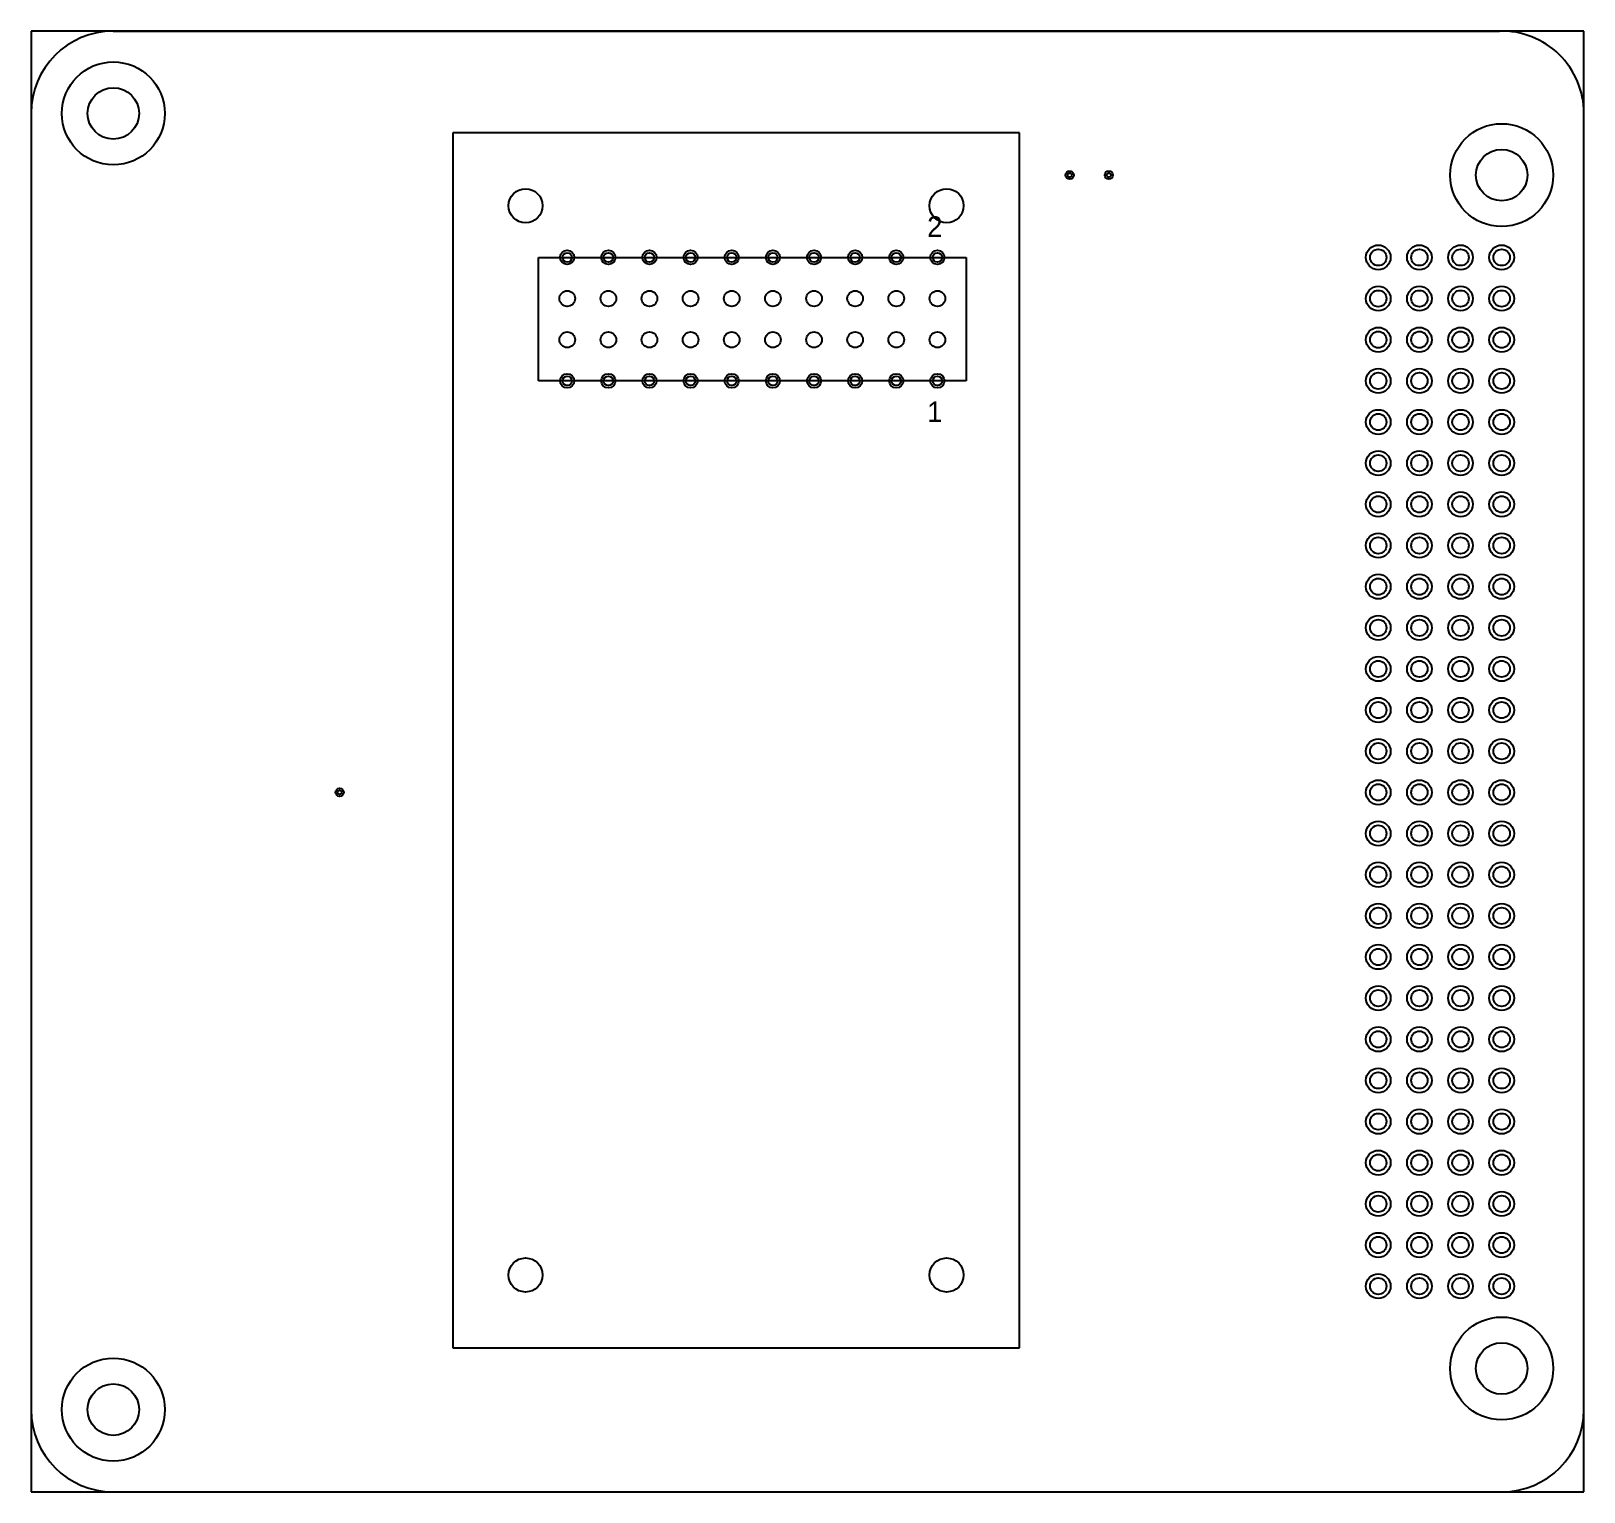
# Model space of a CAD drawing. Extents: x 0 to 95.9, y 0 to 90.2.
import ezdxf

# ---------------------------------------------------------------- set-up
doc = ezdxf.new("R2010")
doc.units = 0
for name, color, linetype in [('17', 82, 'CONTINUOUS'), ('18', 82, 'CONTINUOUS'), ('20', 30, 'CONTINUOUS'), ('21', 253, 'CONTINUOUS'), ('44', 253, 'CONTINUOUS')]:
    doc.layers.add(name, color=color, linetype=linetype)

# ---------------------------------------------------------------- blocks, each defined once
blk = doc.blocks.new('ROUNDP')
blk.add_circle((0, 0), 0.5)
blk = doc.blocks.new('ROUNDV')
blk.add_circle((0, 0), 0.5)

msp = doc.modelspace()

# ---------------------------------------------------------------- linework, layer by layer
at = {"layer": '20'}
for p, q in [((5.08, 90.17), (90.678, 90.17)), ((0, 85.09), (0, 5.08)), ((95.885, 5.08), (95.885, 85.09)), ((5.08, 0), (90.805, 0))]:
    msp.add_line(p, q, dxfattribs=at)
for centre, radius in [((30.535, 79.39), 1.05), ((56.535, 79.39), 1.05), ((33.105, 73.66), 0.483), ((35.645, 73.66), 0.483), ((38.185, 73.66), 0.483), ((40.725, 73.66), 0.483), ((43.265, 73.66), 0.483), ((45.805, 73.66), 0.483), ((48.345, 73.66), 0.483), ((50.885, 73.66), 0.483), ((53.425, 73.66), 0.483), ((55.965, 73.66), 0.483), ((33.105, 71.12), 0.483), ((35.645, 71.12), 0.483), ((38.185, 71.12), 0.483), ((40.725, 71.12), 0.483), ((43.265, 71.12), 0.483), ((45.805, 71.12), 0.483), ((48.345, 71.12), 0.483), ((50.885, 71.12), 0.483), ((53.425, 71.12), 0.483), ((55.965, 71.12), 0.483), ((30.535, 13.39), 1.05), ((56.535, 13.39), 1.05)]:
    msp.add_circle(centre, radius, dxfattribs=at)
for centre, radius, start, end in [((5.08, 85.09), 5.08, 90, 180), ((90.803, 85.09), 5.082, 0, 91.4146), ((5.08, 5.08), 5.08, 180, 270), ((90.805, 5.08), 5.08, 270, 0)]:
    msp.add_arc(centre, radius, start, end, dxfattribs=at)
at = {"layer": '21'}
for p, q in [((95.885, 90.17), (0, 90.17)), ((0, 90.17), (0, 0)), ((95.885, 0), (95.885, 90.17)), ((61.035, 83.89), (26.035, 83.89)), ((26.035, 83.89), (26.035, 8.89)), ((61.035, 8.89), (61.035, 83.89)), ((31.327, 68.58), (31.327, 76.2)), ((31.327, 76.2), (57.743, 76.2)), ((57.743, 76.2), (57.743, 68.58)), ((57.743, 68.58), (31.327, 68.58)), ((26.035, 8.89), (61.035, 8.89)), ((0, 0), (95.885, 0))]:
    msp.add_line(p, q, dxfattribs=at)
at = {"layer": '44'}
for centre, radius in [((5.08, 85.09), 1.587), ((90.805, 81.28), 1.587), ((64.135, 81.28), 0.127), ((66.548, 81.28), 0.127), ((33.105, 76.2), 0.292), ((35.645, 76.2), 0.292), ((38.185, 76.2), 0.292), ((40.725, 76.2), 0.292), ((43.265, 76.2), 0.292), ((45.805, 76.2), 0.292), ((48.345, 76.2), 0.292), ((50.885, 76.2), 0.292), ((53.425, 76.2), 0.292), ((55.965, 76.2), 0.292), ((83.185, 76.2), 0.508), ((85.725, 76.2), 0.508), ((88.265, 76.2), 0.508), ((90.805, 76.2), 0.508), ((83.185, 73.66), 0.508), ((85.725, 73.66), 0.508), ((88.265, 73.66), 0.508), ((90.805, 73.66), 0.508), ((83.185, 71.12), 0.508), ((85.725, 71.12), 0.508), ((88.265, 71.12), 0.508), ((90.805, 71.12), 0.508), ((83.185, 68.58), 0.508), ((85.725, 68.58), 0.508), ((88.265, 68.58), 0.508), ((90.805, 68.58), 0.508), ((33.105, 68.58), 0.292), ((35.645, 68.58), 0.292), ((38.185, 68.58), 0.292), ((40.725, 68.58), 0.292), ((43.265, 68.58), 0.292), ((45.805, 68.58), 0.292), ((48.345, 68.58), 0.292), ((50.885, 68.58), 0.292), ((53.425, 68.58), 0.292), ((55.965, 68.58), 0.292), ((83.185, 66.04), 0.508), ((85.725, 66.04), 0.508), ((88.265, 66.04), 0.508), ((90.805, 66.04), 0.508), ((83.185, 63.5), 0.508), ((85.725, 63.5), 0.508), ((88.265, 63.5), 0.508), ((90.805, 63.5), 0.508), ((83.185, 60.96), 0.508), ((85.725, 60.96), 0.508), ((88.265, 60.96), 0.508), ((90.805, 60.96), 0.508), ((83.185, 58.42), 0.508), ((85.725, 58.42), 0.508), ((88.265, 58.42), 0.508), ((90.805, 58.42), 0.508), ((83.185, 55.88), 0.508), ((85.725, 55.88), 0.508), ((88.265, 55.88), 0.508), ((90.805, 55.88), 0.508), ((83.185, 53.34), 0.508), ((85.725, 53.34), 0.508), ((88.265, 53.34), 0.508), ((90.805, 53.34), 0.508), ((83.185, 50.8), 0.508), ((85.725, 50.8), 0.508), ((88.265, 50.8), 0.508), ((90.805, 50.8), 0.508), ((83.185, 48.26), 0.508), ((85.725, 48.26), 0.508), ((88.265, 48.26), 0.508), ((90.805, 48.26), 0.508), ((83.185, 45.72), 0.508), ((85.725, 45.72), 0.508), ((88.265, 45.72), 0.508), ((90.805, 45.72), 0.508), ((19.05, 43.18), 0.127), ((83.185, 43.18), 0.508), ((85.725, 43.18), 0.508), ((88.265, 43.18), 0.508), ((90.805, 43.18), 0.508), ((83.185, 40.64), 0.508), ((85.725, 40.64), 0.508), ((88.265, 40.64), 0.508), ((90.805, 40.64), 0.508), ((83.185, 38.1), 0.508), ((85.725, 38.1), 0.508), ((88.265, 38.1), 0.508), ((90.805, 38.1), 0.508), ((83.185, 35.56), 0.508), ((85.725, 35.56), 0.508), ((88.265, 35.56), 0.508), ((90.805, 35.56), 0.508), ((83.185, 33.02), 0.508), ((85.725, 33.02), 0.508), ((88.265, 33.02), 0.508), ((90.805, 33.02), 0.508), ((83.185, 30.48), 0.508), ((85.725, 30.48), 0.508), ((88.265, 30.48), 0.508), ((90.805, 30.48), 0.508), ((83.185, 27.94), 0.508), ((85.725, 27.94), 0.508), ((88.265, 27.94), 0.508), ((90.805, 27.94), 0.508), ((83.185, 25.4), 0.508), ((85.725, 25.4), 0.508), ((88.265, 25.4), 0.508), ((90.805, 25.4), 0.508), ((83.185, 22.86), 0.508), ((85.725, 22.86), 0.508), ((88.265, 22.86), 0.508), ((90.805, 22.86), 0.508), ((83.185, 20.32), 0.508), ((85.725, 20.32), 0.508), ((88.265, 20.32), 0.508), ((90.805, 20.32), 0.508), ((83.185, 17.78), 0.508), ((85.725, 17.78), 0.508), ((88.265, 17.78), 0.508), ((90.805, 17.78), 0.508), ((83.185, 15.24), 0.508), ((85.725, 15.24), 0.508), ((88.265, 15.24), 0.508), ((90.805, 15.24), 0.508), ((83.185, 12.7), 0.508), ((85.725, 12.7), 0.508), ((88.265, 12.7), 0.508), ((90.805, 12.7), 0.508), ((90.805, 7.62), 1.587), ((5.08, 5.08), 1.587)]:
    msp.add_circle(centre, radius, dxfattribs=at)

# ---------------------------------------------------------------- block references
at = {"layer": '17'}
for p, xscale, yscale in [((5.08, 85.09), 6.35, 6.35), ((5.08, 85.09), 6.35, 6.35), ((90.805, 81.28), 6.35, 6.35), ((90.805, 81.28), 6.35, 6.35), ((83.185, 76.2), 1.524, 1.524), ((83.185, 76.2), 1.524, 1.524), ((85.725, 76.2), 1.524, 1.524), ((85.725, 76.2), 1.524, 1.524), ((88.265, 76.2), 1.524, 1.524), ((88.265, 76.2), 1.524, 1.524), ((90.805, 76.2), 1.524, 1.524), ((90.805, 76.2), 1.524, 1.524), ((33.105, 76.2), 0.8763, 0.8763), ((33.105, 76.2), 0.8763, 0.8763), ((35.645, 76.2), 0.8763, 0.8763), ((35.645, 76.2), 0.8763, 0.8763), ((38.185, 76.2), 0.8763, 0.8763), ((38.185, 76.2), 0.8763, 0.8763), ((40.725, 76.2), 0.8763, 0.8763), ((40.725, 76.2), 0.8763, 0.8763), ((43.265, 76.2), 0.8763, 0.8763), ((43.265, 76.2), 0.8763, 0.8763), ((45.805, 76.2), 0.8763, 0.8763), ((45.805, 76.2), 0.8763, 0.8763), ((48.345, 76.2), 0.8763, 0.8763), ((48.345, 76.2), 0.8763, 0.8763), ((50.885, 76.2), 0.8763, 0.8763), ((50.885, 76.2), 0.8763, 0.8763), ((53.425, 76.2), 0.8763, 0.8763), ((53.425, 76.2), 0.8763, 0.8763), ((55.965, 76.2), 0.8763, 0.8763), ((55.965, 76.2), 0.8763, 0.8763), ((83.185, 73.66), 1.524, 1.524), ((83.185, 73.66), 1.524, 1.524), ((85.725, 73.66), 1.524, 1.524), ((85.725, 73.66), 1.524, 1.524), ((88.265, 73.66), 1.524, 1.524), ((88.265, 73.66), 1.524, 1.524), ((90.805, 73.66), 1.524, 1.524), ((90.805, 73.66), 1.524, 1.524), ((83.185, 71.12), 1.524, 1.524), ((83.185, 71.12), 1.524, 1.524), ((85.725, 71.12), 1.524, 1.524), ((85.725, 71.12), 1.524, 1.524), ((88.265, 71.12), 1.524, 1.524), ((88.265, 71.12), 1.524, 1.524), ((90.805, 71.12), 1.524, 1.524), ((90.805, 71.12), 1.524, 1.524), ((83.185, 68.58), 1.524, 1.524), ((83.185, 68.58), 1.524, 1.524), ((85.725, 68.58), 1.524, 1.524), ((85.725, 68.58), 1.524, 1.524), ((88.265, 68.58), 1.524, 1.524), ((88.265, 68.58), 1.524, 1.524), ((90.805, 68.58), 1.524, 1.524), ((90.805, 68.58), 1.524, 1.524), ((33.105, 68.58), 0.8763, 0.8763), ((33.105, 68.58), 0.8763, 0.8763), ((35.645, 68.58), 0.8763, 0.8763), ((35.645, 68.58), 0.8763, 0.8763), ((38.185, 68.58), 0.8763, 0.8763), ((38.185, 68.58), 0.8763, 0.8763), ((40.725, 68.58), 0.8763, 0.8763), ((40.725, 68.58), 0.8763, 0.8763), ((43.265, 68.58), 0.8763, 0.8763), ((43.265, 68.58), 0.8763, 0.8763), ((45.805, 68.58), 0.8763, 0.8763), ((45.805, 68.58), 0.8763, 0.8763), ((48.345, 68.58), 0.8763, 0.8763), ((48.345, 68.58), 0.8763, 0.8763), ((50.885, 68.58), 0.8763, 0.8763), ((50.885, 68.58), 0.8763, 0.8763), ((53.425, 68.58), 0.8763, 0.8763), ((53.425, 68.58), 0.8763, 0.8763), ((55.965, 68.58), 0.8763, 0.8763), ((55.965, 68.58), 0.8763, 0.8763), ((83.185, 66.04), 1.524, 1.524), ((83.185, 66.04), 1.524, 1.524), ((85.725, 66.04), 1.524, 1.524), ((85.725, 66.04), 1.524, 1.524), ((88.265, 66.04), 1.524, 1.524), ((88.265, 66.04), 1.524, 1.524), ((90.805, 66.04), 1.524, 1.524), ((90.805, 66.04), 1.524, 1.524), ((83.185, 63.5), 1.524, 1.524), ((83.185, 63.5), 1.524, 1.524), ((85.725, 63.5), 1.524, 1.524), ((85.725, 63.5), 1.524, 1.524), ((88.265, 63.5), 1.524, 1.524), ((88.265, 63.5), 1.524, 1.524), ((90.805, 63.5), 1.524, 1.524), ((90.805, 63.5), 1.524, 1.524), ((83.185, 60.96), 1.524, 1.524), ((83.185, 60.96), 1.524, 1.524), ((85.725, 60.96), 1.524, 1.524), ((85.725, 60.96), 1.524, 1.524), ((88.265, 60.96), 1.524, 1.524), ((88.265, 60.96), 1.524, 1.524), ((90.805, 60.96), 1.524, 1.524), ((90.805, 60.96), 1.524, 1.524), ((83.185, 58.42), 1.524, 1.524), ((83.185, 58.42), 1.524, 1.524), ((85.725, 58.42), 1.524, 1.524), ((85.725, 58.42), 1.524, 1.524), ((88.265, 58.42), 1.524, 1.524), ((88.265, 58.42), 1.524, 1.524), ((90.805, 58.42), 1.524, 1.524), ((90.805, 58.42), 1.524, 1.524), ((83.185, 55.88), 1.524, 1.524), ((83.185, 55.88), 1.524, 1.524), ((85.725, 55.88), 1.524, 1.524), ((85.725, 55.88), 1.524, 1.524), ((88.265, 55.88), 1.524, 1.524), ((88.265, 55.88), 1.524, 1.524), ((90.805, 55.88), 1.524, 1.524), ((90.805, 55.88), 1.524, 1.524), ((83.185, 53.34), 1.524, 1.524), ((83.185, 53.34), 1.524, 1.524), ((85.725, 53.34), 1.524, 1.524), ((85.725, 53.34), 1.524, 1.524), ((88.265, 53.34), 1.524, 1.524), ((88.265, 53.34), 1.524, 1.524), ((90.805, 53.34), 1.524, 1.524), ((90.805, 53.34), 1.524, 1.524), ((83.185, 50.8), 1.524, 1.524), ((83.185, 50.8), 1.524, 1.524), ((85.725, 50.8), 1.524, 1.524), ((85.725, 50.8), 1.524, 1.524), ((88.265, 50.8), 1.524, 1.524), ((88.265, 50.8), 1.524, 1.524), ((90.805, 50.8), 1.524, 1.524), ((90.805, 50.8), 1.524, 1.524), ((83.185, 48.26), 1.524, 1.524), ((83.185, 48.26), 1.524, 1.524), ((85.725, 48.26), 1.524, 1.524), ((85.725, 48.26), 1.524, 1.524), ((88.265, 48.26), 1.524, 1.524), ((88.265, 48.26), 1.524, 1.524), ((90.805, 48.26), 1.524, 1.524), ((90.805, 48.26), 1.524, 1.524), ((83.185, 45.72), 1.524, 1.524), ((83.185, 45.72), 1.524, 1.524), ((85.725, 45.72), 1.524, 1.524), ((85.725, 45.72), 1.524, 1.524), ((88.265, 45.72), 1.524, 1.524), ((88.265, 45.72), 1.524, 1.524), ((90.805, 45.72), 1.524, 1.524), ((90.805, 45.72), 1.524, 1.524), ((83.185, 43.18), 1.524, 1.524), ((83.185, 43.18), 1.524, 1.524), ((85.725, 43.18), 1.524, 1.524), ((85.725, 43.18), 1.524, 1.524), ((88.265, 43.18), 1.524, 1.524), ((88.265, 43.18), 1.524, 1.524), ((90.805, 43.18), 1.524, 1.524), ((90.805, 43.18), 1.524, 1.524), ((83.185, 40.64), 1.524, 1.524), ((83.185, 40.64), 1.524, 1.524), ((85.725, 40.64), 1.524, 1.524), ((85.725, 40.64), 1.524, 1.524), ((88.265, 40.64), 1.524, 1.524), ((88.265, 40.64), 1.524, 1.524), ((90.805, 40.64), 1.524, 1.524), ((90.805, 40.64), 1.524, 1.524), ((83.185, 38.1), 1.524, 1.524), ((83.185, 38.1), 1.524, 1.524), ((85.725, 38.1), 1.524, 1.524), ((85.725, 38.1), 1.524, 1.524), ((88.265, 38.1), 1.524, 1.524), ((88.265, 38.1), 1.524, 1.524), ((90.805, 38.1), 1.524, 1.524), ((90.805, 38.1), 1.524, 1.524), ((83.185, 35.56), 1.524, 1.524), ((83.185, 35.56), 1.524, 1.524), ((85.725, 35.56), 1.524, 1.524), ((85.725, 35.56), 1.524, 1.524), ((88.265, 35.56), 1.524, 1.524), ((88.265, 35.56), 1.524, 1.524), ((90.805, 35.56), 1.524, 1.524), ((90.805, 35.56), 1.524, 1.524), ((83.185, 33.02), 1.524, 1.524), ((83.185, 33.02), 1.524, 1.524), ((85.725, 33.02), 1.524, 1.524), ((85.725, 33.02), 1.524, 1.524), ((88.265, 33.02), 1.524, 1.524), ((88.265, 33.02), 1.524, 1.524), ((90.805, 33.02), 1.524, 1.524), ((90.805, 33.02), 1.524, 1.524), ((83.185, 30.48), 1.524, 1.524), ((83.185, 30.48), 1.524, 1.524), ((85.725, 30.48), 1.524, 1.524), ((85.725, 30.48), 1.524, 1.524), ((88.265, 30.48), 1.524, 1.524), ((88.265, 30.48), 1.524, 1.524), ((90.805, 30.48), 1.524, 1.524), ((90.805, 30.48), 1.524, 1.524), ((83.185, 27.94), 1.524, 1.524), ((83.185, 27.94), 1.524, 1.524), ((85.725, 27.94), 1.524, 1.524), ((85.725, 27.94), 1.524, 1.524), ((88.265, 27.94), 1.524, 1.524), ((88.265, 27.94), 1.524, 1.524), ((90.805, 27.94), 1.524, 1.524), ((90.805, 27.94), 1.524, 1.524), ((83.185, 25.4), 1.524, 1.524), ((83.185, 25.4), 1.524, 1.524), ((85.725, 25.4), 1.524, 1.524), ((85.725, 25.4), 1.524, 1.524), ((88.265, 25.4), 1.524, 1.524), ((88.265, 25.4), 1.524, 1.524), ((90.805, 25.4), 1.524, 1.524), ((90.805, 25.4), 1.524, 1.524), ((83.185, 22.86), 1.524, 1.524), ((83.185, 22.86), 1.524, 1.524), ((85.725, 22.86), 1.524, 1.524), ((85.725, 22.86), 1.524, 1.524), ((88.265, 22.86), 1.524, 1.524), ((88.265, 22.86), 1.524, 1.524), ((90.805, 22.86), 1.524, 1.524), ((90.805, 22.86), 1.524, 1.524), ((83.185, 20.32), 1.524, 1.524), ((83.185, 20.32), 1.524, 1.524), ((85.725, 20.32), 1.524, 1.524), ((85.725, 20.32), 1.524, 1.524), ((88.265, 20.32), 1.524, 1.524), ((88.265, 20.32), 1.524, 1.524), ((90.805, 20.32), 1.524, 1.524), ((90.805, 20.32), 1.524, 1.524), ((83.185, 17.78), 1.524, 1.524), ((83.185, 17.78), 1.524, 1.524), ((85.725, 17.78), 1.524, 1.524), ((85.725, 17.78), 1.524, 1.524), ((88.265, 17.78), 1.524, 1.524), ((88.265, 17.78), 1.524, 1.524), ((90.805, 17.78), 1.524, 1.524), ((90.805, 17.78), 1.524, 1.524), ((83.185, 15.24), 1.524, 1.524), ((83.185, 15.24), 1.524, 1.524), ((85.725, 15.24), 1.524, 1.524), ((85.725, 15.24), 1.524, 1.524), ((88.265, 15.24), 1.524, 1.524), ((88.265, 15.24), 1.524, 1.524), ((90.805, 15.24), 1.524, 1.524), ((90.805, 15.24), 1.524, 1.524), ((83.185, 12.7), 1.524, 1.524), ((83.185, 12.7), 1.524, 1.524), ((85.725, 12.7), 1.524, 1.524), ((85.725, 12.7), 1.524, 1.524), ((88.265, 12.7), 1.524, 1.524), ((88.265, 12.7), 1.524, 1.524), ((90.805, 12.7), 1.524, 1.524), ((90.805, 12.7), 1.524, 1.524), ((90.805, 7.62), 6.35, 6.35), ((90.805, 7.62), 6.35, 6.35), ((5.08, 5.08), 6.35, 6.35), ((5.08, 5.08), 6.35, 6.35)]:
    msp.add_blockref('ROUNDP', p, dxfattribs=dict(at, xscale=xscale, yscale=yscale))
at = {"layer": '18', "xscale": 0.508, "yscale": 0.508}
for p in [(64.135, 81.28), (64.135, 81.28), (66.548, 81.28), (66.548, 81.28), (19.05, 43.18), (19.05, 43.18)]:
    msp.add_blockref('ROUNDV', p, dxfattribs=at)

# ---------------------------------------------------------------- texts
at = {"layer": '21'}
for s, p in [('2', (55.33, 77.47)), ('1', (55.33, 66.04))]:
    msp.add_text(s, height=1.27, dxfattribs=at).set_placement(p)

doc.saveas('drawing.dxf')
